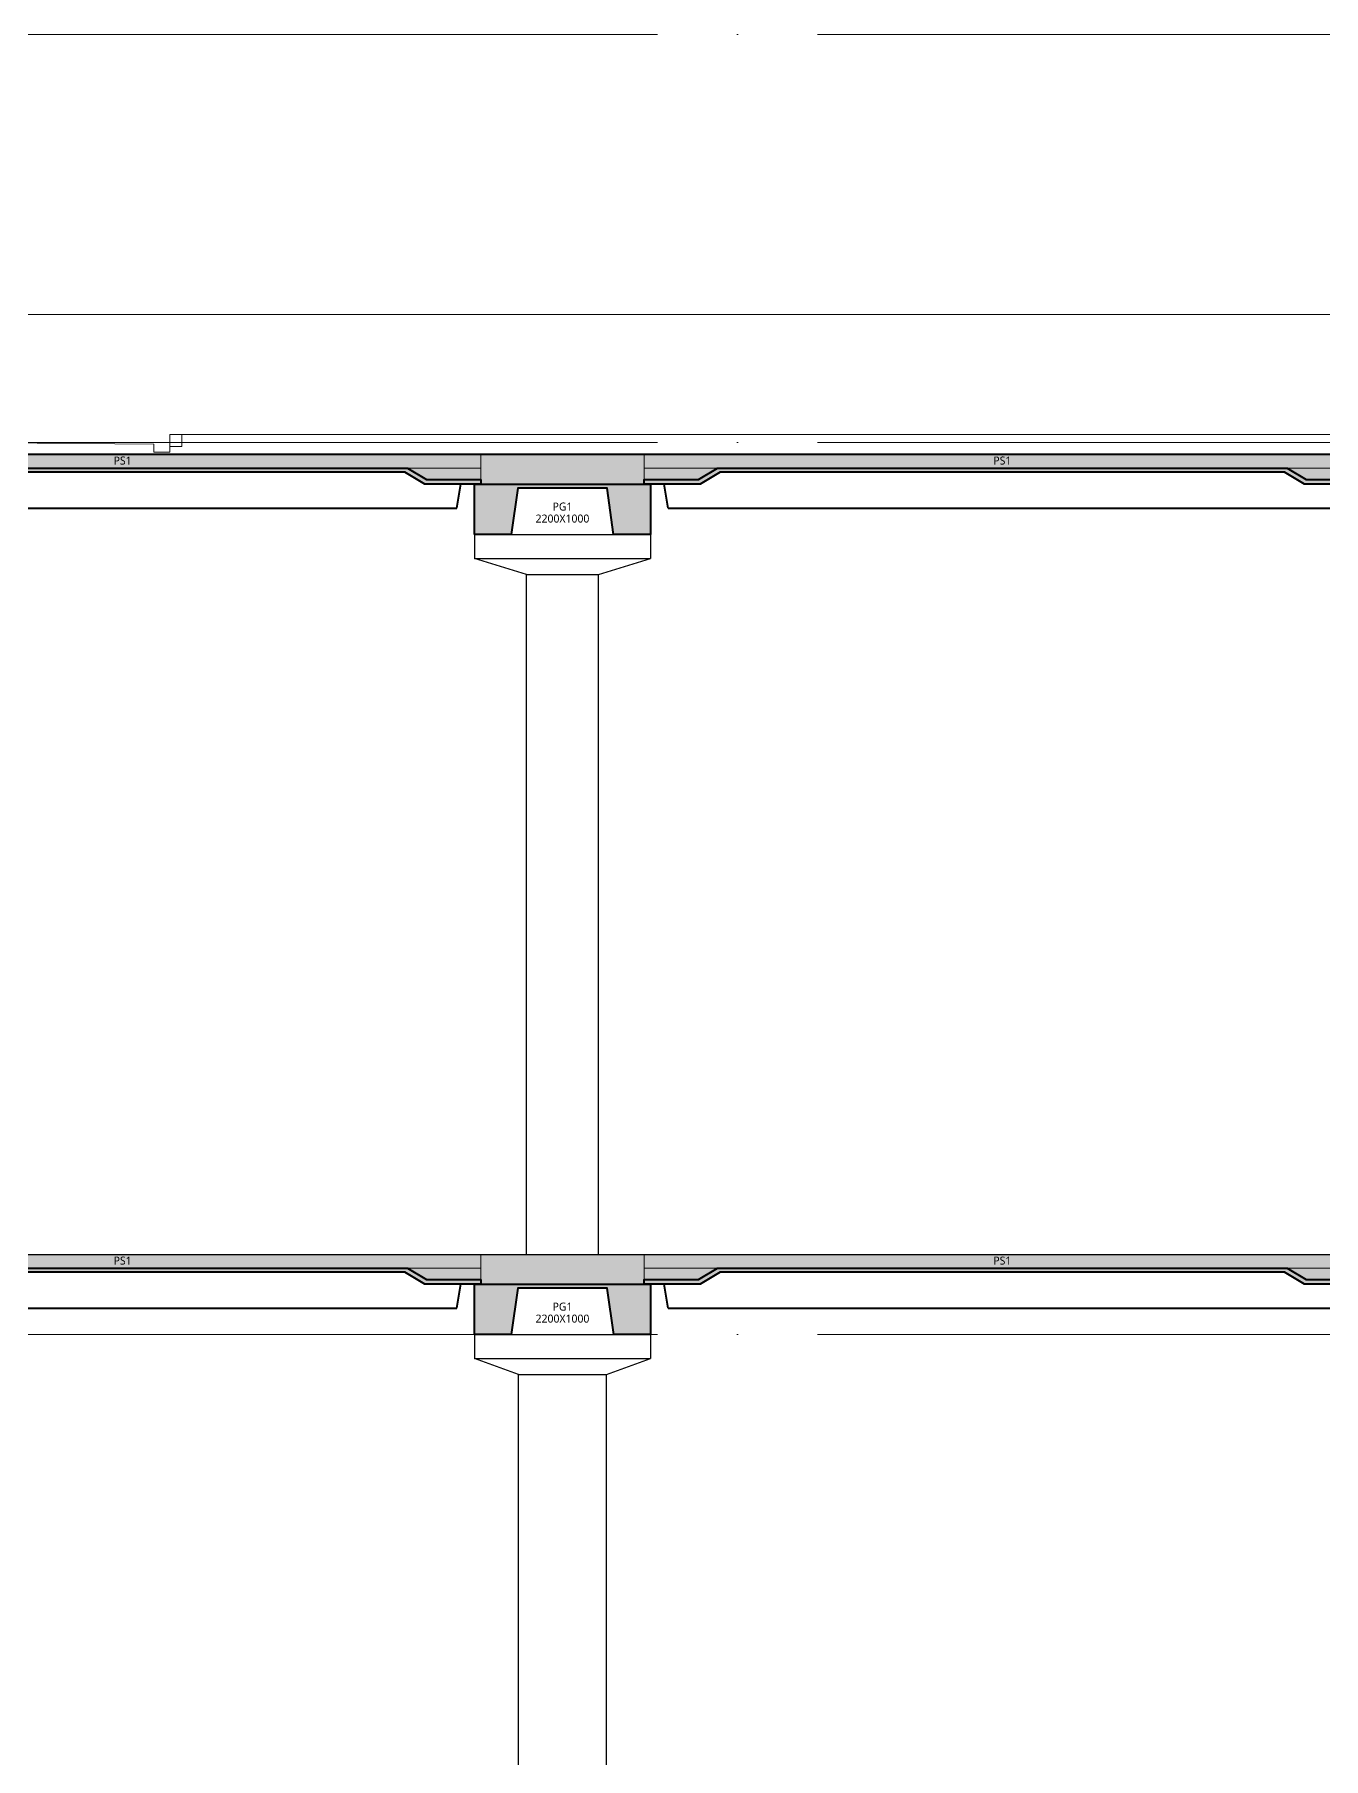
# Model space of a CAD drawing. Header units: millimetres. Extents: x 0 to 420000, y 0 to 297000.
# Drawn here: x 226411 to 242529, y 222202 to 243750 of the extents above; entities that cross this region are included whole.
import ezdxf
from ezdxf.enums import TextEntityAlignment as Align

# ---------------------------------------------------------------- set-up
doc = ezdxf.new("R2010")
doc.units = ezdxf.units.MM
doc.linetypes.add('CEN', pattern=[62, 60, -1, 0, -1])
doc.linetypes.add('HID', pattern=[2, 1.1, -0.9])
for name, color, linetype, lineweight in [('A-AXIS-LINE', 1, 'CEN', 15), ('A-CONC-LIN1', 2, 'Continuous', 40), ('A-CONC-LIN2', 7, 'Continuous', 25), ('A-ELEV-LIN2', 7, 'Continuous', 25), ('A-ELEV-LIN3', 8, 'Continuous', 18), ('A-SECT-LIN2', 6, 'Continuous', 20), ('A-SECT-LIN3', 255, 'Continuous', 18), ('A-XXXX-FIN2', 6, 'Continuous', 20), ('A-XXXX-WAT1', 9, 'HID', 20)]:
    doc.layers.add(name, color=color, linetype=linetype, lineweight=lineweight)
doc.layers.add('A-CONC-SOLD', color=253, linetype='CEN')
doc.layers.add('A-XXXX-NPLT', color=144, linetype='Continuous', lineweight=15, plot=False)
doc.styles.add('맑은고딕', font='')
doc.styles.get('맑은고딕').set_extended_font_data('Malgun Gothic')

# ---------------------------------------------------------------- blocks, each defined once
blk = doc.blocks.new('axis(220316)')
at = {"layer": 'A-AXIS-LINE', "ltscale": 1000}
for p, q in [((4631788.1, -355868.7), (4955413.1, -355868.7)), ((4631788.1, -360968.7), (4955413.1, -360968.7)), ((4631788.1, -371118.7), (4955413.1, -371118.7)), ((4631788.1, -372118.7), (4955413.1, -372118.7))]:
    blk.add_line(p, q, dxfattribs=at)
blk = doc.blocks.new('PG1')
at = {"layer": 'A-CONC-SOLD'}
h = blk.add_hatch(color=256, dxfattribs=at)
h.dxf.hatch_style = 1
h.paths.add_polyline_path([(4800581, -237069), (4800581, -237439), (4802621, -237439), (4802621, -237069)])
h = blk.add_hatch(color=256, dxfattribs=at)
h.dxf.hatch_style = 1
h.paths.add_polyline_path([(4800501, -238069), (4800501, -237439), (4802701, -237439), (4802701, -238069), (4802241, -238069), (4802161, -237489), (4801041, -237489), (4800961, -238069)])
at = {"layer": 'A-CONC-LIN1'}
blk.add_lwpolyline([(4800501, -238069), (4800501, -237439), (4802701, -237439), (4802701, -238069), (4802241, -238069), (4802161, -237489), (4801041, -237489), (4800961, -238069), (4800501, -238069)], dxfattribs=at)
at = {"layer": 'A-CONC-LIN2'}
blk.add_line((4800581, -237069), (4802621, -237069), dxfattribs=at)
at = {"layer": 'A-XXXX-NPLT'}
blk.add_lwpolyline([(4802701, -238069), (4800501, -238069), (4800501, -237439), (4800581, -237439), (4800581, -237069), (4802621, -237069), (4802621, -237439), (4802701, -237439)], close=True, dxfattribs=at)
at = {"layer": 'A-XXXX-NPLT', "style": '맑은고딕'}
for s, p in [('PG1', (4801601, -237719)), ('2200X1000', (4801601, -237869))]:
    blk.add_text(s, height=100, dxfattribs=at).set_placement(p, align=Align.MIDDLE)
blk = doc.blocks.new('PS1_2')
at = {"layer": 'A-CONC-SOLD'}
h = blk.add_hatch(color=256, dxfattribs=at)
h.dxf.hatch_style = 1
h.paths.add_polyline_path([(1020, -310), (1020, 0), (9980, 0), (9980, -310), (9300, -310), (9063, -170), (1937, -170), (1700, -310)])
h = blk.add_hatch(color=256, dxfattribs=at)
h.dxf.hatch_style = 1
h.paths.add_polyline_path([(9980, -310), (9980, -370), (9280, -370), (9030, -220), (1970, -220), (1720, -370), (1020, -370), (1020, -310), (1700, -310), (1937, -170), (9063, -170), (9300, -310)])
at = {"layer": 'A-CONC-LIN1', "color": 2}
for p, q in [((1320, -670), (1270, -370)), ((9680, -670), (9730, -370)), ((1320, -670), (9680, -670))]:
    blk.add_line(p, q, dxfattribs=at)
blk.add_lwpolyline([(9980, -310), (9980, -370), (9280, -370), (9030, -220), (1970, -220), (1720, -370), (1020, -370), (1020, -310), (1700, -310), (1937, -170), (9063, -170), (9300, -310)], close=True, dxfattribs=at)
at = {"layer": 'A-CONC-LIN2'}
blk.add_line((1020, 0), (9980, 0), dxfattribs=at)
at = {"layer": 'A-XXXX-NPLT'}
for p, q in [((1937, -170), (1020, -170)), ((9063, -170), (9980, -170))]:
    blk.add_line(p, q, dxfattribs=at)
at = {"layer": 'A-XXXX-NPLT', "style": '맑은고딕'}
blk.add_text('PS1', height=100, dxfattribs=at).set_placement((5500, -75), align=Align.MIDDLE)
blk = doc.blocks.new('횡9층')
at = {"layer": 'A-CONC-LIN2'}
blk.add_lwpolyline([(4757336, -236219), (4757361, -236224), (4757361, -237044), (4757376, -237059), (4845126, -237059), (4845141, -237044), (4845141, -236769), (4845151, -236769)], dxfattribs=at)
at = {"layer": 'A-ELEV-LIN2'}
for p, q in [((4833501, -238069), (4835701, -238069)), ((4833501, -238069), (4833501, -238369)), ((4835701, -238069), (4835701, -238369)), ((4833501, -238369), (4835701, -238369)), ((4834151, -238569), (4833501, -238369)), ((4835051, -238569), (4835701, -238369)), ((4834151, -247069), (4834151, -238569)), ((4834151, -238569), (4835051, -238569)), ((4835051, -247069), (4835051, -238569))]:
    blk.add_line(p, q, dxfattribs=at)
at = {"layer": 'A-XXXX-FIN2'}
for p, q in [((4820876, -236859), (4829491, -236939)), ((4829491, -236939), (4829491, -237039)), ((4829691, -237039), (4829691, -236939)), ((4829491, -237039), (4829691, -237039))]:
    blk.add_line(p, q, dxfattribs=at)
at = {"layer": 'A-XXXX-WAT1', "ltscale": 50}
blk.add_lwpolyline([(4757336, -236219), (4757356, -236227), (4757356, -237046), (4757373, -237064), (4845128, -237064), (4845146, -237046), (4845146, -236769)], dxfattribs=at)
for p in [(4823601, -237069), (4834601, -237069)]:
    blk.add_blockref('PS1_2', p)
at = {"layer": 'A-CONC-LIN1'}
blk.add_blockref('PG1', (33000, 0), dxfattribs=at)
blk = doc.blocks.new('지원시설(210727)')
at = {"layer": 'A-SECT-LIN2'}
blk.add_lwpolyline([(4809691, -226619), (4809841, -226619), (4809841, -226469), (4809691, -226469)], close=True, dxfattribs=at)
at = {"layer": 'A-SECT-LIN3'}
blk.add_lwpolyline([(4824971, -226469), (4809691, -226469)], dxfattribs=at)
blk = doc.blocks.new('기준층(횡)')
at = {"layer": 'A-ELEV-LIN2'}
for p, q in [((231913, 207500), (234113, 207500)), ((231913, 207500), (231913, 207200)), ((234113, 207500), (234113, 207200)), ((231913, 207200), (234113, 207200)), ((232463, 207000), (231913, 207200)), ((233563, 207000), (234113, 207200)), ((232463, 207000), (233563, 207000)), ((232463, 198500), (232463, 207000)), ((233563, 198500), (233563, 207000))]:
    blk.add_line(p, q, dxfattribs=at)
for p in [(222013, 208500), (233013, 208500)]:
    blk.add_blockref('PS1_2', p)
at = {"layer": 'A-CONC-LIN1'}
blk.add_blockref('PG1', (-4568588, 445569), dxfattribs=at)

msp = doc.modelspace()

# ---------------------------------------------------------------- linework, layer by layer
at = {"layer": 'A-ELEV-LIN3'}
msp.add_line((155342, 240250), (243412.5, 240250), dxfattribs=at)

# ---------------------------------------------------------------- block references
msp.add_blockref('지원시설(210727)', (-4581588.1, 465218.7))
at = {"layer": 'A-AXIS-LINE'}
msp.add_blockref('axis(220316)', (-4581588.1, 599618.7), dxfattribs=at)
at = {"layer": 'A-CONC-LIN1'}
msp.add_blockref('횡9층', (-4601588.1, 475568.7), dxfattribs=at)
at = {"layer": 'A-XXXX-WAT1'}
msp.add_blockref('기준층(횡)', (0, 20000), dxfattribs=at)

doc.saveas('drawing.dxf')
